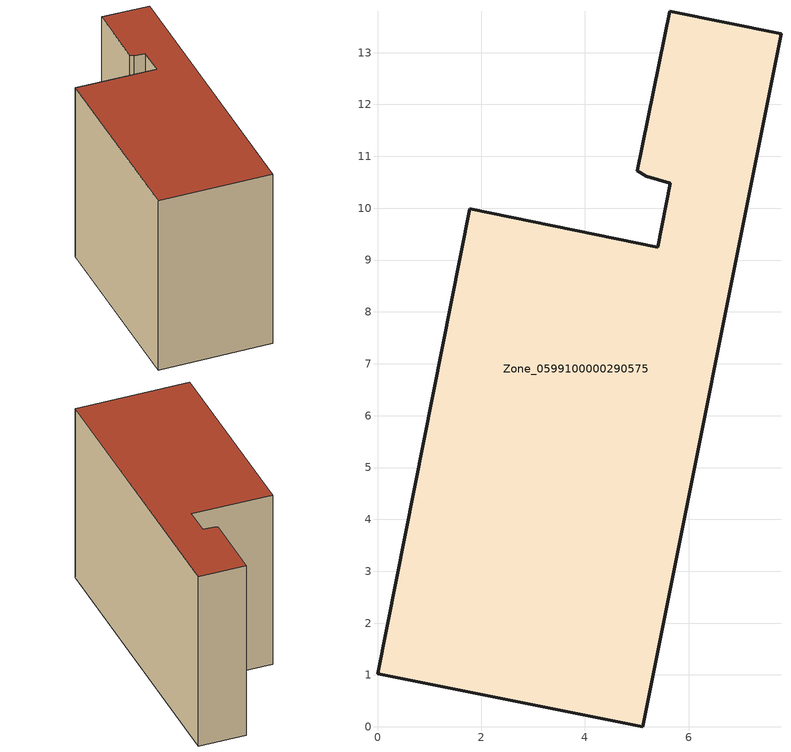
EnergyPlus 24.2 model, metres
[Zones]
Zone_0599100000290575
 floor ground (C_G): 0,1.02 1.78,9.99 5.4,9.25 5.65,10.48 5.18,10.61 5.01,10.72 5.64,13.8 7.78,13.36 5.12,0 z0
 wall outside (C_F): 1.78,9.99 0,1.02 5.12,0 7.78,13.36 5.64,13.8 5.01,10.72 5.18,10.61 5.65,10.48 5.4,9.25 1.78,9.99 z0:8.62
 roof outside (C_R): 5.64,13.8 5.01,10.72 5.18,10.61 5.65,10.48 5.4,9.25 1.78,9.99 0,1.02 5.12,0 7.78,13.36 z8.62
[BUILDING]
Pand.0599100000290575: North Axis=0; Terrain=City; Loads Convergence Tolerance Value=0.04; Temperature Convergence Tolerance Value=0.4; Solar Distribution=FullExterior; Maximum Number of Warmup Days=25; Minimum Number of Warmup Days=1
[Site:Location]
Rotterdam.The.Hague.AP_ZH_NLD Design_Conditions: Latitude=51.96; Longitude=4.45; Time Zone=1; Elevation=-4.5
[SITE:GROUNDTEMPERATURE:BUILDINGSURFACE]
18, 18, 18, 18, 18, 18, 18, 18, 18, 18, 18, 18
[MATERIAL] Thermal Absorptance=0.9; Solar Absorptance=0.7; Visible Absorptance=0.7
Name | Roughness | Thickness | Conductivity | Density | Specific Heat
G.TI.1975-1991 | MediumSmooth | 0.15 | 0.288461 | 540 | 1210
F.TI.1975-1991 | Rough | 0.3 | 0.230769 | 1920 | 840
R.TI.1975-1991 | MediumRough | 0.2 | 0.153846 | 1500 | 1000
[CONSTRUCTION]
C_G: G.TI.1975-1991
C_F: F.TI.1975-1991
C_R: R.TI.1975-1991
[ZONE]
Zone_0599100000290575: Type=1; Multiplier=1; Ceiling Height=Autocalculate; Volume=Autocalculate; Floor Area=autocalculate; Part of Total Floor Area=Yes
[ZONEINFILTRATION:DESIGNFLOWRATE]
Infil_Zone_0599100000290575: Zone or ZoneList or Space or SpaceList=Zone_0599100000290575; Schedule=AlwaysOn; Design Flow Rate Calculation Method=Flow/Area; Flow Rate per Floor Area=0.003; Constant Term Coefficient=1; Temperature Term Coefficient=0; Velocity Term Coefficient=0; Velocity Squared Term Coefficient=0
[HVACTEMPLATE:ZONE:IDEALLOADSAIRSYSTEM]
Zone_0599100000290575: Maximum Heating Supply Air Temperature=50; Minimum Cooling Supply Air Temperature=13; Maximum Heating Supply Air Humidity Ratio=0.0156; Minimum Cooling Supply Air Humidity Ratio=0.0077; Heating Limit=NoLimit; Cooling Limit=NoLimit; Dehumidification Control Type=ConstantSensibleHeatRatio; Cooling Sensible Heat Ratio=0.7; Dehumidification Setpoint=60; Humidification Control Type=None; Humidification Setpoint=30; Outdoor Air Method=None; Outdoor Air Flow Rate per Person=0.00944; Outdoor Air Flow Rate per Zone Floor Area=0; Outdoor Air Flow Rate per Zone=0; Demand Controlled Ventilation Type=None; Outdoor Air Economizer Type=NoEconomizer; Heat Recovery Type=None; Sensible Heat Recovery Effectiveness=0.7; Latent Heat Recovery Effectiveness=0.65
[ZONECONTROL:THERMOSTAT]
ThermostatControl_Zone_0599100000290575: Zone or ZoneList=Zone_0599100000290575; Control Type Schedule=DualSetpointControlType; Control 1=Thermostat_Zone_0599100000290575; Temperature Difference Between Cutout And Setpoint=0
[THERMOSTATSETPOINT:DUALSETPOINT]
Thermostat_Zone_0599100000290575: Heating Setpoint Temperature Schedule=HeatingSetpoint_Zone_0599100000290575; Cooling Setpoint Temperature Schedule=CoolingSetpoint_Zone_0599100000290575
[SCHEDULE:COMPACT]
HeatingSetpoint_Zone_0599100000290575: Through: 12/31, For: AllDays, Until: 24:00, 21
CoolingSetpoint_Zone_0599100000290575: Through: 12/31, For: AllDays, Until: 24:00, 24
DualSetpointControlType: Through: 12/31, For: AllDays, Until: 24:00, 4
AlwaysOn: Through: 12/31, For: AllDays, Until: 24:00, 1
